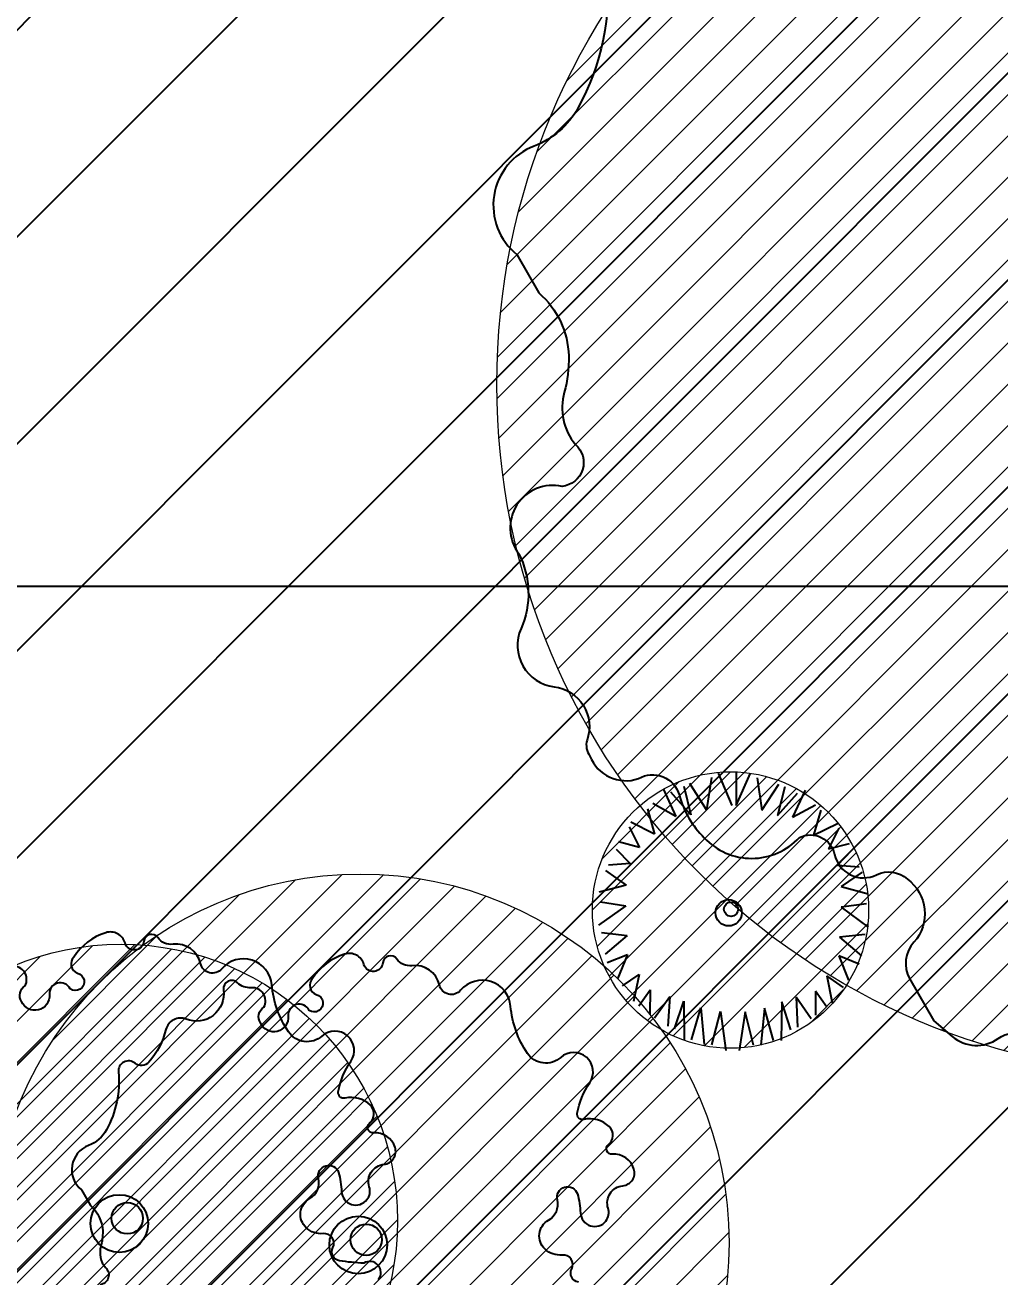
# Model space of a CAD drawing. Extents: x 352140 to 354978, y 6304672 to 6307963.
# Drawn here: x 352315.26 to 352325.84, y 6305992.51 to 6306006.09 of the extents above; entities that cross this region are included whole.
import ezdxf
from ezdxf import colors
from ezdxf.entities.mleader import LeaderData, LeaderLine
from ezdxf.math import Vec2, Vec3

# ---------------------------------------------------------------- set-up
doc = ezdxf.new("R2010")
doc.units = 0
doc.linetypes.add('CONTINUOS', pattern=[0])
doc.linetypes.add('DASHED', pattern=[19.049999999999997, 12.7, -6.35])
doc.layers.get('0').update_dxf_attribs({"linetype": 'CONTINUOUS'})
for name, color, linetype in [('02_Geo ext_Acotamiento', 7, 'CONTINUOUS'), ('03_Pav ext_HCV', 34, 'CONTINUOUS'), ('03_Pav ext_Vereda HC', 42, 'CONTINUOUS'), ('03_S2_Pav ext_Borde vereda', 7, 'CONTINUOUS'), ('05_All ext_Txt', 4, 'CONTINUOUS'), ('1-coordenadas', 8, 'CONTINUOUS'), ('Paisajismo', 253, 'CONTINUOUS')]:
    doc.layers.add(name, color=color, linetype=linetype)
doc.layers.add('0_ASD_TOPOGRAFIA_ELEMENTOS', color=7, linetype='CONTINUOS', lineweight=5, true_color=0xbdbdbd)
doc.styles.add('ROMANS', font='romans.shx', dxfattribs={"width": 0.75})
doc.dimstyles.new('Principal', dxfattribs={"dimscale": 0, "dimtxt": 2, "dimasz": 2, "dimexe": 1, "dimexo": 1, "dimtad": 1, "dimrnd": 0.05, "dimzin": 1, "dimtxsty": 'ROMANS', "dimcen": 2.5, "dimclrt": 2, "dimaunit": 2, "dimadec": 0, "dimazin": 0, "dimtfac": 1, "dimtmove": 0, "dimatfit": 3, "dimfxl": 1, "dimfxlon": 1, "dimarcsym": 0})
pattern_1 = [(0, (0, 0), (0.15875, 0.3175), [0, -0.3175])]

# ---------------------------------------------------------------- blocks, each defined once
blk = doc.blocks.new('COORDENADAS')
at = {"layer": '1-coordenadas'}
blk.add_line((20, -200.625), (1420, -200.625), dxfattribs=at)
blk = doc.blocks.new('_Dot')
at = {"color": 0, "linetype": 'ByBlock', "lineweight": -2}
blk.add_line((-0.5, 0), (-1, 0), dxfattribs=at)
at = {"color": 0, "linetype": 'ByBlock', "const_width": 0.5}
blk.add_lwpolyline([(-0.25, 0, 1), (0.25, 0, 1)], format="xyb", close=True, dxfattribs=at)
blk = doc.blocks.new('*D1191')
at = {"layer": '02_Geo ext_Acotamiento', "color": 0, "linetype": 'ByBlock', "lineweight": -2, "transparency": 16777216}
blk.add_line((352269.4317550031, 6305991.986632305), (352264.77282864, 6305994.594769013), dxfattribs=at)
at = {"layer": '02_Geo ext_Acotamiento', "color": 0, "linetype": 'ByBlock', "transparency": 16777216}
blk.add_solid([(352264.8542420492, 6305994.740198153), (352264.6914152307, 6305994.449339874), (352263.900253803, 6305995.083249466)], dxfattribs=at)
at = {"layer": '02_Geo ext_Acotamiento', "color": 2, "linetype": 'ByBlock', "transparency": 16777216, "insert": (352267.9819915569, 6305993.838529853), "char_height": 1, "attachment_point": 5, "rotation": 330.75924495696665, "style": 'ROMANS'}
blk.add_mtext('R65,70', dxfattribs=at)
blk = doc.blocks.new('*D1196')
at = {"layer": '02_Geo ext_Acotamiento', "color": 0, "linetype": 'ByBlock', "lineweight": -2, "transparency": 16777216}
blk.add_line((352323.9821354335, 6306010.445094159), (352323.9821354335, 6306015.784379948), dxfattribs=at)
at = {"layer": '02_Geo ext_Acotamiento', "color": 0, "linetype": 'ByBlock', "transparency": 16777216}
blk.add_solid([(352323.8154687668, 6306015.784379948), (352324.1488021002, 6306015.784379948), (352323.9821354335, 6306016.784379948)], dxfattribs=at)
at = {"layer": '02_Geo ext_Acotamiento', "color": 2, "linetype": 'ByBlock', "transparency": 16777216, "insert": (352323.07439734, 6306012.614737014), "char_height": 1, "attachment_point": 5, "rotation": 90, "style": 'ROMANS'}
blk.add_mtext('R59,85', dxfattribs=at)
blk = doc.blocks.new('*D1197')
at = {"layer": '02_Geo ext_Acotamiento', "color": 0, "linetype": 'ByBlock', "lineweight": -2, "transparency": 16777216}
blk.add_line((352324.0420211129, 6306022.945067002), (352324.0468633409, 6306028.284350536), dxfattribs=at)
at = {"layer": '02_Geo ext_Acotamiento', "color": 0, "linetype": 'ByBlock', "transparency": 16777216}
blk.add_solid([(352323.8801967428, 6306028.284501687), (352324.2135299391, 6306028.284199385), (352324.0477702465, 6306029.284350125)], dxfattribs=at)
at = {"layer": '02_Geo ext_Acotamiento', "color": 2, "linetype": 'ByBlock', "transparency": 16777216, "insert": (352323.1362510519, 6306025.1155322), "char_height": 1, "attachment_point": 5, "rotation": 89.94803813101713, "style": 'ROMANS'}
blk.add_mtext('R72,35', dxfattribs=at)
blk = doc.blocks.new('*D1274')
at = {"layer": '02_Geo ext_Acotamiento', "color": 0, "linetype": 'ByBlock', "lineweight": -2, "transparency": 16777216}
blk.add_line((352323.6711072492, 6306031.695071153), (352323.7472095243, 6306037.033814487), dxfattribs=at)
at = {"layer": '02_Geo ext_Acotamiento', "color": 0, "linetype": 'ByBlock', "transparency": 16777216}
blk.add_solid([(352323.5805597882, 6306037.036190031), (352323.9138592605, 6306037.031438942), (352323.7614627932, 6306038.033712904)], dxfattribs=at)
at = {"layer": '02_Geo ext_Acotamiento', "color": 2, "linetype": 'ByBlock', "transparency": 16777216, "insert": (352322.7943858679, 6306033.877431847), "char_height": 1, "attachment_point": 5, "rotation": 89.18332019274276, "style": 'ROMANS'}
blk.add_mtext('R80,10', dxfattribs=at)
blk = doc.blocks.new('*D1352')
at = {"layer": '02_Geo ext_Acotamiento', "color": 0, "linetype": 'ByBlock', "lineweight": -2, "transparency": 16777216}
blk.add_line((352328.0176167181, 6306017.45825592), (352328.4999557082, 6306022.775710295), dxfattribs=at)
at = {"layer": '02_Geo ext_Acotamiento', "color": 0, "linetype": 'ByBlock', "transparency": 16777216}
blk.add_solid([(352328.3339705103, 6306022.790766585), (352328.6659409061, 6306022.760654005), (352328.5902934455, 6306023.771621482)], dxfattribs=at)
at = {"layer": '02_Geo ext_Acotamiento', "color": 2, "linetype": 'ByBlock', "transparency": 16777216, "insert": (352327.3095908203, 6306019.70103052), "char_height": 1, "attachment_point": 5, "rotation": 84.81696283952401, "style": 'ROMANS'}
blk.add_mtext('R66,10', dxfattribs=at)
blk = doc.blocks.new('A$C27410629')
at = {"true_color": 0x136734, "transparency": 33554559}
h = blk.add_hatch(dxfattribs=at)
h.set_pattern_fill('ANSI31', color=116, scale=0.5)
h.set_pattern_definition([(45, (-8759.562515186517, -519.1035735587502), (-1.122532015133644, 1.122532015133644), [])])
h.paths.add_polyline_path([(137.5068959888558, 1252.464406617455, 0.1176268807227723), (109.8147584422568, 1254.193915082657, 0.06692451075002814), (94.44469839795602, 1249.334472017372, 0.3153492887079504), (64.30173641118381, 1196.270282113329, 0.02268268711599586), (65.7292635223912, 1185.310127003227), (112.3603922077091, 1218.953454515778), (153.4782689701005, 1161.962272479494), (172.1053089193083, 1139.480769404351), (187.9579650288579, 1141.807885415954), (193.565073162812, 1120.465553675225), (224.197974734232, 1050.129297271156), (250.6203797236194, 989.4787086543838), (268.1526288855184, 972.7353945672494, 7.254700715645028e-06), (291.4898137452492, 983.2987389690225), (238.1945199318034, 1105.633967029937), (205.2934048173047, 1181.112163638985), (177.0531538182076, 1197.651557407602)])
blk = doc.blocks.new('*D1437')
at = {"layer": '02_Geo ext_Acotamiento', "color": 0, "lineweight": -2, "transparency": 16777216}
blk.add_line((352259.2559744208, 6305993.013330264), (352254.4508575727, 6305995.341167032), dxfattribs=at)
at = {"layer": '02_Geo ext_Acotamiento', "color": 0, "transparency": 16777216}
blk.add_solid([(352254.523521374, 6305995.491159531), (352254.3781937719, 6305995.191174532), (352253.5509025776, 6305995.777149837)], dxfattribs=at)
at = {"layer": '02_Geo ext_Acotamiento', "color": 2, "transparency": 16777216, "insert": (352257.6991516962, 6305994.776180677), "char_height": 1, "attachment_point": 5, "rotation": 334.15215215420636, "style": 'ROMANS'}
blk.add_mtext('R75,20', dxfattribs=at)
blk = doc.blocks.new('*D1438')
at = {"layer": '02_Geo ext_Acotamiento', "color": 0, "lineweight": -2, "transparency": 16777216}
blk.add_line((352279.1796411406, 6305989.787918363), (352274.6770308991, 6305992.657495502), dxfattribs=at)
at = {"layer": '02_Geo ext_Acotamiento', "color": 0, "transparency": 16777216}
blk.add_solid([(352274.7666052138, 6305992.798045209), (352274.5874565849, 6305992.516945796), (352273.8337326604, 6305993.194941388)], dxfattribs=at)
at = {"layer": '02_Geo ext_Acotamiento', "color": 2, "transparency": 16777216, "insert": (352277.8378452444, 6305991.719477926), "char_height": 1, "attachment_point": 5, "rotation": 327.4900620995161, "style": 'ROMANS'}
blk.add_mtext('R56,20', dxfattribs=at)
blk = doc.blocks.new('1.0 - LO RECABARREN LOTEO PARQUE - VEGETACION EXISTENTE ETAPA MUNICIPAL__2024')
at = {"layer": 'Paisajismo'}
for p, q in [((352322.7094453903, 6305997.9252155), (352322.6558141366, 6305997.57433682)), ((352322.9331063558, 6305997.619461824), (352322.7832650978, 6305997.973068316)), ((352322.9766713538, 6305997.990305163), (352322.9766713538, 6305997.619169815)), ((352322.9766713538, 6305997.619169815), (352323.1312392754, 6305997.970735899)), ((352323.2044108787, 6305997.921897822), (352323.253333753, 6305997.570331738)), ((352322.1868091035, 6305997.795565324), (352322.321270697, 6305997.500707901)), ((352322.4841692415, 6305997.518095057), (352322.2678057572, 6305997.765208016)), ((352322.4071101493, 6305997.831583765), (352322.4841692415, 6305997.518095057)), ((352322.6558141366, 6305997.57433682), (352322.4725853456, 6305997.859977428)), ((352323.253333753, 6305997.570331738), (352323.4403751187, 6305997.853490482)), ((352323.5054638123, 6305997.82422167), (352323.4242092994, 6305997.511794113)), ((352323.4242092994, 6305997.511794113), (352323.6438659146, 6305997.755984496)), ((352323.725262233, 6305997.785253309), (352323.5868601307, 6305997.492224849)), ((352322.321270697, 6305997.500707901), (352322.0708555126, 6305997.640892017)), ((352323.5868601307, 6305997.492224849), (352323.8391319955, 6305997.629039531)), ((352322.0130678675, 6305997.582953666), (352322.090793408, 6305997.308598069)), ((352323.8961377794, 6305997.570331738), (352323.814741461, 6305997.29704271)), ((352321.8152028975, 6305997.390406624), (352321.926051362, 6305997.164279254)), ((352322.090793408, 6305997.308598069), (352321.8321637358, 6305997.439021708)), ((352323.814741461, 6305997.29704271), (352324.0750962354, 6305997.423987675)), ((352324.0914038602, 6305997.375149599), (352323.9775340977, 6305997.15052848)), ((352321.926051362, 6305997.164279254), (352321.6991170021, 6305997.225864489)), ((352323.9775340977, 6305997.15052848), (352324.2052736227, 6305997.209066105)), ((352321.6735398366, 6305997.148093476), (352321.8261416028, 6305996.989819836)), ((352324.2298059625, 6305997.130959216), (352324.0750962354, 6305996.974745438)), ((352321.5565392158, 6305996.915320297), (352321.7823060106, 6305996.756065785)), ((352321.8261416028, 6305996.989819836), (352321.5899362369, 6305996.973415452)), ((352324.0750962354, 6305996.974745438), (352324.3110604755, 6305996.955176174)), ((352324.343675725, 6305996.896638549), (352324.1157943946, 6305996.740424771)), ((352321.7823060106, 6305996.756065785), (352321.4883152807, 6305996.681893204)), ((352324.1157943946, 6305996.740424771), (352324.4087644186, 6305996.662317881)), ((352321.7792949441, 6305996.531464849), (352321.4834724821, 6305996.320660031)), ((352321.5031797781, 6305996.574138393), (352321.7792949441, 6305996.531464849)), ((352324.3924567939, 6305996.554772013), (352324.1157943946, 6305996.515803652)), ((352324.1157943946, 6305996.515803652), (352324.4087644186, 6305996.301052249)), ((352321.5148936973, 6305996.241954699), (352321.7912806793, 6305996.208977931)), ((352321.7912806793, 6305996.208977931), (352321.5524471098, 6305996.007109524)), ((352324.3762909745, 6305996.222775192), (352324.0994867699, 6305996.19350638)), ((352324.0994867699, 6305996.19350638), (352324.3355928153, 6305995.988454525)), ((352321.5758001921, 6305995.918982117), (352321.796614124, 6305996.003836148)), ((352321.796614124, 6305996.003836148), (352321.6873033355, 6305995.741688435)), ((352324.0914038602, 6305995.988454525), (352324.197190713, 6305995.724865045)), ((352324.3110604755, 6305995.900648087), (352324.0914038602, 6305995.988454525)), ((352321.7432569673, 6305995.662824397), (352321.9239010524, 6305995.787359002)), ((352321.9239010524, 6305995.787359002), (352321.8629723174, 6305995.495121039)), ((352324.1401849291, 6305995.646758156), (352323.961226473, 6305995.773703122)), ((352323.961226473, 6305995.773703122), (352324.0182322569, 6305995.480674663)), ((352321.9193183004, 6305995.445523183), (352322.0437581951, 6305995.619653743)), ((352322.0437581951, 6305995.619653743), (352322.0402247542, 6305995.356087947)), ((352323.8391319955, 6305995.607619628), (352323.8391319955, 6305995.344030148)), ((352323.961226473, 6305995.431836586), (352323.8391319955, 6305995.607619628)), ((352322.0884767845, 6305995.316299021), (352322.2543981649, 6305995.548586536)), ((352322.2543981649, 6305995.548586536), (352322.2337715811, 6305995.226536829)), ((352322.3065442587, 6305995.196289774), (352322.4082975194, 6305995.497680851)), ((352322.4082975194, 6305995.497680851), (352322.4107499208, 6305995.077636809)), ((352322.4921389255, 6305995.076545684), (352322.5945468651, 6305995.42677045)), ((352322.5945468651, 6305995.42677045), (352322.6298739132, 6305995.025856703)), ((352323.285807197, 6305995.422137037), (352323.2451090378, 6305995.021732876)), ((352323.3835111402, 6305995.070570953), (352323.285807197, 6305995.422137037)), ((352323.4729903682, 6305995.490544378), (352323.4649074586, 6305995.070570953)), ((352323.5706943113, 6305995.18781637), (352323.4729903682, 6305995.490544378)), ((352323.6275582899, 6305995.539382455), (352323.6438659146, 6305995.217085183)), ((352323.7903509266, 6305995.30489162), (352323.6275582899, 6305995.539382455)), ((352322.711262918, 6305995.024765578), (352322.8055769047, 6305995.384799273)), ((352322.8055769047, 6305995.384799273), (352322.8650322492, 6305994.964161215)), ((352323.0742334914, 6305995.382998509), (352323.0091447979, 6305994.963195251)), ((352323.1637127195, 6305995.021732876), (352323.0742334914, 6305995.382998509))]:
    blk.add_line(p, q, dxfattribs=at)
for points in [[(352321.5774723743, 6306006.72184523, -0.1500923615976875), (352321.2579939548, 6306005.18659237, -0.1782991698656411), (352320.7835796759, 6306004.774861315, 0.5797560862021608), (352320.5957903278, 6306003.597023591), (352320.834398145, 6306003.181077782, -0.2101937830600406), (352321.1582824624, 6306002.497729006, -0.07462556969435563), (352321.110286994, 6306002.102105139, 0.2444373572310269), (352321.2302472999, 6306001.538657214, -0.6590784775172888), (352321.0859204998, 6306001.083023839, 0.6955138808254504), (352321.0859204998, 6306001.083023839, 0.6955138808254504), (352320.6161222634, 6306000.352054501, -0.2255392695261671), (352320.6405194448, 6305999.540144193, 0.5023494505905932), (352320.9998624431, 6305998.908789299, -0.4802749798689741), (352321.3570417487, 6305998.330117423, 0.2369436236332957), (352321.3892304309, 6305998.156533855, 0.4029220979436825), (352321.9166625952, 6305997.912632249, -0.4962347819388703), (352322.3594575536, 6305997.732919365, 0.1330338275736444), (352322.6296269444, 6305997.270225332, 0.4353336477773261), (352323.6627686499, 6305997.273359274, -0.488569705754358), (352324.0452463971, 6305997.088879295, 0.4877439821970214), (352324.5004704443, 6305996.868562857, -0.3064517291622678), (352324.8354521589, 6305996.822162764, -0.4404889238843586), (352324.9058307654, 6305996.136349818, 0.3123225526643463), (352324.8574533039, 6305995.742186259), (352325.1239773689, 6305995.283333717), (352325.3216242744, 6305995.114979202, 0.3429802734791328), (352325.8222392945, 6305995.092576862, -0.5785323296805363), (352326.3136623297, 6305994.865487968, 0.6300173216114966)], [(352319.0934956794, 6305992.479031318, 0.8459007909094233), (352318.9331642098, 6305992.654819772, -0.02745243548026231), (352318.6703918175, 6305992.681081678, -0.5119379484649169), (352318.597382027, 6305992.824815027, 0.596256859583382), (352318.4941642705, 6305992.976008821, -0.2187177468460145), (352318.3075611474, 6305993.039323988, -0.5045528366389146), (352318.3461401518, 6305993.355181878, 0.3334319147407092), (352318.4421535883, 6305993.574631671, -0.9602014126133943), (352318.6602935292, 6305993.639202207, -0.04844612515806811), (352318.6922460248, 6305993.431640627, 0.6912746304000336), (352318.9682201195, 6305993.344703658, 0.2494638868365608), (352318.9930845237, 6305993.483443025, -0.4778354515831), (352319.1532893713, 6305993.728018614, 0.4744669162122206), (352319.2733419592, 6305993.90911832, 0.3503970268230338), (352319.0379361136, 6305994.068827105, -0.7342361487065922), (352318.995970108, 6305994.173267433, 0.4464999196021542), (352319.0047146778, 6305994.368678423, 0.2563064467709742), (352318.7283242421, 6305994.446311604, -0.5406678664223364), (352318.6567646436, 6305994.51477868, -0.1041829534316712), (352318.7927890363, 6305994.844345986, 0.8865416087823877), (352318.4785963575, 6305995.119465236, -0.4543477162668304), (352318.1167437228, 6305995.163633141, -0.1277218174663274), (352317.9344113222, 6305995.675266097, 0.6645801817689291), (352317.3917859814, 6305995.848730716, -0.6170445899004038), (352317.1611093243, 6305995.905673382, 0.3858694307195007), (352316.8626204907, 6305996.114825081, -0.2771674087304286), (352316.6979547658, 6305996.18745862, 0.6946149022919148), (352316.5469108287, 6305996.147597809, -0.8266017702726247), (352316.3408441726, 6305996.128851959, 0.4228837804392593), (352316.1312977028, 6305996.240791447, 0.1717680331395376), (352315.7836315787, 6305995.976637423, 0.5309331623980181), (352315.8236755251, 6305995.801998608, -1.218169247984725), (352315.7459137533, 6305995.630573786, 0.8343303741564642), (352315.5194412965, 6305995.56884842, -0.8521783861566744), (352315.2182329561, 6305995.493467063, -0.4254185961195224), (352315.2565905047, 6305995.664567967, 0.5918431344303124), (352315.1167895356, 6305995.875948736, -0.2182401514369128)], [(352321.2637361811, 6305992.448696828, -0.5119379484649169), (352321.1907263906, 6305992.592430177, 0.596256859583382), (352321.0875086341, 6305992.743623971, -0.2187177468460145), (352320.900905511, 6305992.806939138, -0.5045528366389146), (352320.9394845154, 6305993.122797028, 0.3334319147407092), (352321.0354979519, 6305993.342246821, -0.9602014126133943), (352321.2536378928, 6305993.406817357, -0.04844612515806811), (352321.2855903884, 6305993.199255777, 0.6912746304000336), (352321.5615644832, 6305993.112318807, 0.2494638868365608), (352321.5864288873, 6305993.251058175, -0.4778354515831), (352321.746633735, 6305993.495633764, 0.4744669162122206), (352321.8666863228, 6305993.67673347, 0.3503970268230338), (352321.6312804772, 6305993.836442254, -0.7342361487065922), (352321.5893144716, 6305993.940882583, 0.4464999196021542), (352321.5980590414, 6305994.136293572, 0.2563064467709742), (352321.3216686057, 6305994.213926754, -0.5406678664223364), (352321.2501090072, 6305994.28239383, -0.1041829534316712), (352321.3861333999, 6305994.611961136, 0.8865416087823877), (352321.0719407211, 6305994.887080385, -0.4543477162668304), (352320.7100880864, 6305994.93124829, -0.1277218174663274), (352320.5277556858, 6305995.442881247, 0.6645801817689291), (352319.985130345, 6305995.616345866, -0.6170445899004038), (352319.7544536879, 6305995.673288532, 0.3858694307195007), (352319.4559648543, 6305995.882440231, -0.2771674087304286), (352319.2912991294, 6305995.95507377, 0.6946149022919148), (352319.1402551923, 6305995.915212959, -0.8266017702726247), (352318.9341885362, 6305995.896467108, 0.4228837804392593), (352318.7246420665, 6305996.008406597, 0.1717680331395376), (352318.3769759423, 6305995.744252573, 0.5309331623980181), (352318.4170198887, 6305995.569613758, -1.218169247984725), (352318.3392581169, 6305995.398188936, 0.8343303741564642), (352318.1127856601, 6305995.33646357, -0.8521783861566744), (352317.8115773197, 6305995.261082212, -0.4254185961195224), (352317.8499348683, 6305995.432183117, 0.5918431344303124), (352317.7101338992, 6305995.643563886, -0.2182401514369128), (352317.5632537248, 6305995.696748816, 0.7173661333998489), (352317.4105444238, 6305995.619672852, -0.5781130057951823), (352317.0045373528, 6305995.302187169, 0.455114675384683), (352316.7849972902, 6305995.190804305, -0.1156325677754268), (352316.6011774132, 6305994.835408569, -0.4131706264212049), (352316.4513824994, 6305994.823459123, 0.6723122281853189), (352316.2698994349, 6305994.729025933, -0.1500923615976875), (352316.1391821579, 6305994.100864339, -0.1782991698656411), (352315.9450715737, 6305993.932401122, 0.5797560862021608), (352315.8682359856, 6305993.45047893), (352315.9658643768, 6305993.280291211, -0.2101937830600406), (352316.0983843639, 6305993.000693324, -0.07462556969435563), (352316.0787466151, 6305992.838820498, 0.2444373572310269), (352316.1278293812, 6305992.60828105, -0.6590784775172888), (352316.0687768595, 6305992.421854829, 0.6955138808254504)]]:
    blk.add_lwpolyline(points, format="xyb", dxfattribs=at)
at = {"layer": 'Paisajismo', "linetype": 'ByBlock'}
for centre, radius in [((352322.8949339275, 6305996.456173801), 0.1429316938950792), ((352322.9208911799, 6305996.495490111), 0.07758148870907874)]:
    blk.add_circle(centre, radius, dxfattribs=at)
at = {"layer": 'Paisajismo'}
for centre, radius in [((352316.2796738318, 6305993.085445924), 0.3128595907185197), ((352316.3657323155, 6305993.1422631), 0.1698161698319556), ((352318.8730181954, 6305992.853061073), 0.3128595907185197), ((352318.9590766791, 6305992.90987825), 0.1698161698319556)]:
    blk.add_circle(centre, radius, dxfattribs=at)

msp = doc.modelspace()

# ---------------------------------------------------------------- hatches: boundary and pattern name
at = {"layer": '03_Pav ext_HCV'}
h = msp.add_hatch(dxfattribs=at)
h.set_pattern_fill('SWAMP', color=256, scale=0.025, angle=-5.87842838446813e-10, style=0)
h.set_pattern_definition([(359.9999999994121, (0, 0), (0.3175000000056422, 0.5499261309017425), [0.079375, -0.555625]), (90, (0.0396875, -4.071855352894005e-13), (-0.3174999999943578, 0.5499261309082575), [0.0396875, -1.06016476181]), (90, (0.049609375, -5.089819191117507e-13), (-0.3174999999943578, 0.5499261309082575), [0.03175, -1.06810226181]), (90, (0.029765625, -3.053891514670504e-13), (-0.3174999999943578, 0.5499261309082575), [0.03175, -1.06810226181]), (59.99999999941215, (0.05953125000000001, -6.107783029341008e-13), (-0.3174999995629745, 0.5499261311573168), [0.0254, -0.6096]), (119.9999999994121, (0.01984375, -2.035927676447003e-13), (-0.6349999995686166, 2.555744082988348e-10), [0.0254, -0.6095999999999999])])
h.paths.add_polyline_path([(352360.868372727, 6306028.31840835, 0.2867501767208371), (352276.1412867496, 6306023.175510557, 0.01869958964940587), (352271.7705830562, 6306019.63894139, 0.1387730875209856), (352249.4208122046, 6305985.325619695, 0.08211699766830355), (352247.1096555825, 6305968.544474194), (352254.11489188, 6305968.473110226, -0.0849190631894005), (352256.1782145034, 6305983.480684427, -0.1378571209184878), (352276.3741181307, 6306014.365663016, -0.08216666129112944), (352277.762515263, 6306015.224032857), (352283.6096528716, 6306017.625902134, -0.7562922686620178), (352284.3226251645, 6306016.717655372), (352280.5182882363, 6306011.50930614, -0.05613840177760803), (352279.7611070714, 6306010.685063163, 0.1378525137337985), (352260.9870741788, 6305982.104565816), (352259.4697379309, 6305977.322016968, 0.03125424276533748), (352257.2518488735, 6305968.441153317), (352264.3677510897, 6305968.368661969, -0.02665530429574394), (352266.1419831768, 6305975.205145839), (352267.6593194248, 6305979.987694686, -0.1347586241790884), (352283.8411908795, 6306004.95120816, 0.05309188545623043), (352286.6875024904, 6306008.087643748), (352291.8375113436, 6306015.138292825, -0.1315344263085925), (352295.8643306832, 6306018.383788061, -0.2245901210606135), (352352.3677380227, 6306016.96834866, -0.1771469914567127), (352353.7775416014, 6306015.464844507), (352355.0256382796, 6306012.534005799, 0.1587547824207233), (352356.2473872155, 6306011.133888852), (352356.61527247, 6306010.904603812, 0.03127920765357715), (352404.2635354987, 6305985.296902456, 0.1549179150466921), (352406.0652175725, 6305985.073782303), (352409.3647523095, 6305985.688455695, -0.1516099281221849), (352411.13108648, 6305985.481296828, 0.09607903957190114), (352450.5630709757, 6305976.410355219, 0.02015954793188863), (352451.6638567296, 6305976.417867715, 0.03045081609371835), (352465.8170346431, 6305977.967684446, -0.006248532946582673), (352484.699637598, 6305980.9866748, 0.02063806963239873), (352496.4057222297, 6305983.221488672, 0.002065357639369774), (352497.5663418849, 6305983.498192595), (352495.9099347821, 6305990.600186132), (352492.9982529592, 6305990.597078585, -0.7874431456719597), (352492.7225948891, 6305991.73057545), (352495.3422021209, 6305993.034390673), (352493.6820656086, 6306000.152374386, 0.03088089592298866), (352481.5194309896, 6305996.589871377, -0.06443924997046216), (352455.7354173818, 6305990.740502411), (352459.2428169689, 6305990.830949344), (352455.7354173818, 6305990.740502411, -0.01148082269427051), (352451.0179998683, 6305990.402995264, -0.02776823934322075), (352440.8206754049, 6305991.327020614), (352444.24992591, 6305990.587070875), (352440.8206754049, 6305991.327020614, -0.07020690110198488), (352416.0878331155, 6305998.601983743), (352416.6023085983, 6305998.041795899), (352413.0038271977, 6305999.99411206, -0.03572216795586271)])
at = {"layer": '03_Pav ext_Vereda HC'}
h = msp.add_hatch(dxfattribs=at)
h.set_pattern_fill('DOTS', color=256, scale=0.2, style=0)
h.set_pattern_definition(pattern_1)
h.paths.add_polyline_path([(352461.265296371, 6305996.923199476, -0.006361697274306652), (352458.5671843474, 6305996.559426215), (352458.8039589947, 6305994.573484398, 0.006373756063405232), (352461.5577246899, 6305994.944693554, 0.02254195958938864), (352495.2202422092, 6306001.482094497), (352495.3501705392, 6306000.925015167), (352499.2401742685, 6306001.85691995), (352499.1038702787, 6306002.441335492, 0.01837896598131039), (352525.9458107713, 6306010.280892), (352525.2850116004, 6306012.168839185, -0.04355006323617334)])
h.paths.add_polyline_path([(352444.877366273, 6305995.775925941), (352444.6389070644, 6305993.777767145, 0.01650058402313723), (352451.8286896291, 6305993.950240446), (352451.5914561742, 6305995.9400305, -0.01569666753639558)])
h.paths.add_polyline_path([(352418.7261703826, 6306002.697098588), (352417.8951709915, 6306000.876147664, 0.0775292981522187), (352437.6729332349, 6305994.479099461), (352437.9101192286, 6305996.466589406, -0.0775304526635592)])
h.paths.add_polyline_path([(352399.5545656244, 6306012.637413958, -0.01784411821687169), (352388.0635043115, 6306018.452636186), (352362.9762043863, 6306032.296097642, 0.175923676694206), (352305.5852803702, 6306039.762695248), (352306.1410247717, 6306037.827802296, -0.1750939250216685), (352362.0333407134, 6306030.532090019), (352387.0972738728, 6306016.701522614, 0.01781344841789345), (352398.6953473628, 6306010.831246005, -0.008288106280014222), (352411.7127329188, 6306004.189408959), (352412.5445683602, 6306006.012191901, 0.00823263315638628)])
h = msp.add_hatch(dxfattribs=at)
h.set_pattern_fill('DOTS', color=256, scale=0.2, style=0)
h.set_pattern_definition(pattern_1)
h.paths.add_polyline_path([(352533.7781987465, 6305988.647630177, 0.001234498587345054), (352535.675126165, 6305989.286498093), (352535.0273047538, 6305991.17866681, -0.001236873237655371), (352533.135689451, 6305990.541615871, -0.02053009870907239), (352503.8853697219, 6305981.940228953), (352503.2840382411, 6305984.518491437), (352499.4039184833, 6305983.544208242), (352499.9993888386, 6305980.991075858, -0.008887102906639828), (352487.1047705442, 6305978.156272031, -0.01455549524336389), (352464.6282001356, 6305974.170378275, -0.008990183444713605), (352459.9926205119, 6305973.570179023), (352460.1984365283, 6305971.58073849, 0.009019331760126793), (352464.9206284034, 6305972.191872346, 0.01455169346436648), (352487.5052945014, 6305976.196778146, 0.03211359260083807)])
h.paths.add_polyline_path([(352453.0159213872, 6305972.983824089, -0.006800505392013569), (352449.4833227422, 6305972.830716716, -0.009066641678675507), (352444.7696182578, 6305972.776126778), (352444.5771080579, 6305970.777466943, 0.01638310348206576), (352453.2219476647, 6305970.992351152)])
h.paths.add_polyline_path([(352389.6460369565, 6305991.879874823, -0.01753322086345317), (352376.9513572304, 6305998.31509122), (352352.1532079588, 6306011.99899601, 0.04440363374849853), (352342.0535807689, 6306016.089608755, 0.1133237876608219), (352314.4714570942, 6306018.047333277), (352314.9360717349, 6306016.097052595, -0.1572406347358349), (352351.2139975071, 6306010.232972499), (352375.9850852466, 6305996.564000573, 0.01750636999426037), (352388.7848668274, 6305990.074641938, -0.0115901603268221), (352405.9871731158, 6305981.141781882, 0.08676206377402094), (352437.5751283566, 6305971.093253941), (352437.7670282808, 6305973.085577833, -0.0864982168626583), (352406.9311932966, 6305982.905094895, 0.01159024218480682)])
h.paths.add_polyline_path([(352298.9308368328, 6306011.291528256, -0.04076991370934013), (352308.0869286793, 6306014.635858133), (352307.6251471448, 6306016.57596012, 0.04303443395370096), (352297.5531387314, 6306012.854879401, 0.2722251189562815), (352266.1428912832, 6305966.550484804), (352264.4334961653, 6305966.567898809, 0.01531595787327513), (352263.8567137016, 6305962.573567073), (352266.0299973136, 6305962.551427328, 0.02154698335859366), (352266.2729303729, 6305957.80291892, 0.06328346041658212), (352273.0108519612, 6305926.495241333, 0.007703608626722357), (352278.1261176605, 6305912.650623268), (352279.9891282905, 6305913.378097652, -0.007677046379327455), (352274.9122720578, 6305927.117035691, -0.06339052285138146), (352268.2648698924, 6305957.982510693, -0.3183358391945924)])
at = {"layer": '0_ASD_TOPOGRAFIA_ELEMENTOS'}
h = msp.add_hatch(dxfattribs=at)
h.set_pattern_fill('ANSI31', color=256, scale=0.1)
h.set_pattern_definition([(45, (346025.1035318703, 6304262.440306367), (-0.2245064030267289, 0.2245064030267289), [])])
edge = h.paths.add_edge_path()
edge.add_arc((352327.8777492112, 6306002.192482681), 7.5, 0, 360)
h = msp.add_hatch(dxfattribs=at)
h.set_pattern_fill('ANSI31', color=256, scale=0.1)
h.set_pattern_definition([(45, (346020.1406474856, 6304256.73409758), (-0.2245064030267289, 0.2245064030267289), [])])
edge = h.paths.add_edge_path()
edge.add_arc((352322.9148648265, 6305996.486273894), 1.5, 0, 360)
h = msp.add_hatch(dxfattribs=at)
h.set_pattern_fill('ANSI31', color=256, scale=0.1)
h.set_pattern_definition([(45, (346016.1251311028, 6304253.124824787), (-0.2245064030267289, 0.2245064030267289), [])])
edge = h.paths.add_edge_path()
edge.add_arc((352318.8993484437, 6305992.877001101), 4, 0, 360)
h = msp.add_hatch(dxfattribs=at)
h.set_pattern_fill('ANSI31', color=256, scale=0.1)
h.set_pattern_definition([(45, (346013.5253873899, 6304253.363369703), (-0.2245064030267289, 0.2245064030267289), [])])
edge = h.paths.add_edge_path()
edge.add_arc((352316.2996047307, 6305993.115546017), 3, 0, 360)

# ---------------------------------------------------------------- linework, layer by layer
for centre, radius in [((352327.8777492112, 6306002.192482681), 7.5), ((352322.9148648265, 6305996.486273894), 1.5), ((352318.8993484437, 6305992.877001101), 4), ((352316.2996047307, 6305993.115546017), 3)]:
    msp.add_circle(centre, radius, dxfattribs=at)

# ---------------------------------------------------------------- block references
at = {"color": 252, "linetype": 'DASHED'}
msp.add_blockref('COORDENADAS', (352180, 6306200.625), dxfattribs=at)
at = {"layer": '03_S2_Pav ext_Borde vereda', "linetype": 'Continuous'}
msp.add_blockref('A$C27410629', (352203.9623478023, 6304761.713605438), dxfattribs=at)
at = {"layer": 'Paisajismo'}
msp.add_blockref('1.0 - LO RECABARREN LOTEO PARQUE - VEGETACION EXISTENTE ETAPA MUNICIPAL__2024', (0, 0), dxfattribs=at)

# ---------------------------------------------------------------- dimensions: what is measured, and where the dimension line sits
at = {"layer": '02_Geo ext_Acotamiento', "linetype": 'ByBlock'}
for center, mpoint, picture, middle in [((352322.6199271211, 6305957.952454508), (352323.7614627932, 6306038.033712904), '*D1274', (352323.7020317524, 6306033.864493612)), ((352323.9821354322, 6305956.912110779), (352324.0477702465, 6306029.284350125), '*D1197', (352324.0439887739, 6306025.114708968)), ((352322.6199271226, 6305957.952454513), (352328.5902934455, 6306023.771621482), '*D1352', (352328.2136173446, 6306019.619027514)), ((352323.9821354352, 6305956.912110877), (352323.9821354335, 6306016.784379948), '*D1196', (352323.9821354353, 6306012.614737014)), ((352321.2271941574, 6305962.990770249), (352263.900253803, 6305995.083249466), '*D1191', (352267.5385792404, 6305993.046460433))]:
    dim = msp.add_radius_dim(center=center, mpoint=mpoint, dimstyle='Principal', override={"dimaunit": 0, "dimfxl": 0.22, "dimarcsym": 1}, dxfattribs=at)
    dim.commit()
    dim.dimension.update_dxf_attribs({"geometry": picture, "text_midpoint": middle, "dimtype": 164})
at = {"layer": '02_Geo ext_Acotamiento'}
for center, mpoint, picture, middle in [((352321.2207752005, 6305962.994509473), (352253.5509025776, 6305995.777149837), '*D1437', (352257.3033934943, 6305993.959257245)), ((352321.2207752103, 6305962.994509468), (352273.8337326604, 6305993.194941388), '*D1438', (352277.3499851399, 6305990.95398399))]:
    dim = msp.add_radius_dim(center=center, mpoint=mpoint, dimstyle='Principal', override={"dimfxl": 0.22}, dxfattribs=at)
    dim.commit()
    dim.dimension.update_dxf_attribs({"geometry": picture, "text_midpoint": middle, "dimtype": 164})

# ---------------------------------------------------------------- leaders
at = {"layer": '05_All ext_Txt'}
ml = msp.add_multileader_mtext('Standard', dxfattribs=at)
ml.set_content('{\\C256;DESCARGA SUM \\PHDPE DN 300\\PL=10.3m i=1%min}', color=2, style='ROMANS')
ml.set_leader_properties(color=7)
ml.set_arrow_properties(name='DOT')
ml.build(insert=Vec2(0, 0))
ml.multileader.update_dxf_attribs({"text_left_attachment_type": 6, "text_right_attachment_type": 6, "dogleg_length": 0, "arrow_head_size": 0.5})
ctx = ml.context
ctx.base_point, ctx.char_height, ctx.arrow_head_size, ctx.landing_gap_size, ctx.plane_origin, ctx.plane_x_axis, ctx.plane_y_axis = Vec3(352320.8613085687, 6306010.214648896, 4.074955693108433e-08), 1, 0.5, 0.05000000250530529, Vec3(352363.2695710271, 6306030.158659764, -1.649952747696355e-08), Vec3(1, -1.387778780781446e-15, -3.517525297178413e-09), Vec3(1.403991249853975e-15, 1, 4.609055430399856e-09)
ctx.left_attachment, ctx.right_attachment = 6, 6
notes = []
notes.append((ctx, [(1, (1, 1, 0), (352331.3541657166, 6306010.214648896, 3.840666473780183e-09), (-1, 1.387778780781445e-15, 3.517525297178412e-09), 0, [(1, [(352332.0811939727, 6306026.073212475, 7.437632477782703e-08)], 0, [])])]))
ctx.mtext.insert, ctx.mtext.text_direction, ctx.mtext.rotation, ctx.mtext.line_spacing_factor, ctx.mtext.line_spacing_style, ctx.mtext.flow_direction, ctx.mtext.extrusion = Vec3(352320.9113085712, 6306011.414648896, 4.610454717389275e-08), Vec3(1, -1.387778780781446e-15, -3.517525297178413e-09), 6.283185307179584, 0.8999999999999998, 2, 5, Vec3(3.517525297178408e-09, -4.609055430399862e-09, 1)
for ctx, leaders in notes:
    for number, flags, end, landing, length, lines in leaders:
        leader = LeaderData()
        leader.index, (leader.has_last_leader_line, leader.has_dogleg_vector, leader.attachment_direction) = number, flags
        leader.last_leader_point, leader.dogleg_vector, leader.dogleg_length = Vec3(end), Vec3(landing), length
        for number, points, colour, breaks in lines:
            line = LeaderLine()
            line.index, line.vertices, line.color, line.breaks = number, Vec3.list(points), colors.encode_raw_color(colour), breaks
            leader.lines.append(line)
        ctx.leaders.append(leader)

doc.saveas('drawing.dxf')
